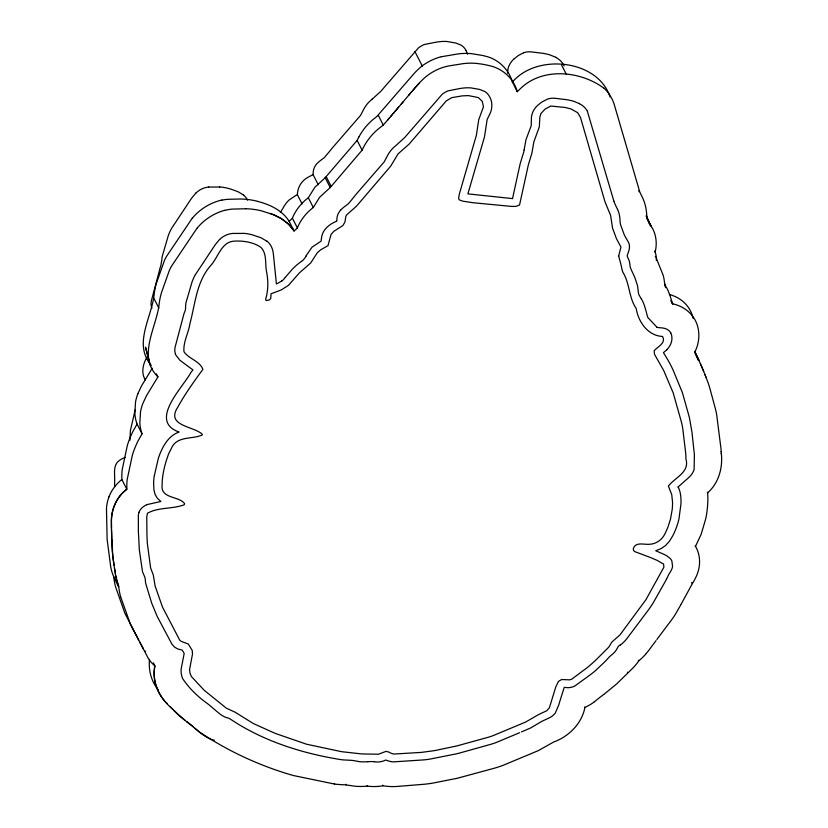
<?xml version="1.0" encoding="UTF-8"?>
<svg xmlns="http://www.w3.org/2000/svg" width="828" height="828" viewBox="0 0 828 828"><rect width="100%" height="100%" fill="white"/><g stroke="black" fill="none" stroke-linecap="round" stroke-linejoin="round"><path stroke-width="1.24" d="M111.563 529.827L111.625 537.558M111.552 531.079L112.763 556.292M111.552 530.458C110.103 515.275 113.571 498.673 126.829 489.255L126.819 485.198A78.857 67.937 -27.1 0 1 127.15 479.64L132.325 455.338A91.763 79.064 -27.1 0 1 137.893 441.241L142.033 433.789L141.06 430.674A48.987 42.207 -27.1 0 1 139.839 422.684L140.553 411.64A54.679 47.113 -27.1 0 1 142.84 403.505L146.484 395.68L157.941 376.885L157.32 375.664M111.573 528.574L111.563 524.548M507.523 73.174L507.74 70.401M151.255 365.283C133.132 344.5 151.203 318.262 154.029 295.555A73.889 63.663 -27.1 0 1 156.295 283.59L164.493 260.344A71.56 61.655 -27.1 0 1 166.5 256.452L192.282 218.116M157.941 376.885C137.282 356.526 155.84 328.519 159.017 305.294A74.23 63.953 -27.1 0 1 161.563 292.377L169.481 270.083A71.56 61.655 -27.1 0 1 171.489 266.202L197.271 227.855M336.748 220.89L336.975 218.095A15.101 13.01 -27.1 0 1 340.556 210.126M302.085 203.895L297.397 194.735C297.469 187.449 301.64 180.566 308.151 177.213A32.095 27.655 -27.1 0 1 309.268 176.612L311.525 175.443A34.631 29.839 -27.1 0 0 312.363 174.987L312.415 174.956A2.639 2.277 -27.1 0 0 313.036 174.532M524.134 149.858L525.997 139.601L531.079 126.084A7.959 6.862 -27.1 0 0 531.203 125.37A17.75 15.297 -27.1 0 0 531.265 123.858L531.472 116.769A19.313 16.643 -27.1 0 1 537.413 105.58L539.628 103.759A54.13 46.647 -27.1 0 1 540.777 102.879L541.026 102.693A32.251 27.79 -27.1 0 1 542.516 101.647L547.474 99.122A16.115 13.89 -27.1 0 1 555.671 98.387M154.381 475.52L158.2 458.929A63.57 54.772 -27.1 0 1 161.388 450.556C164.917 442.68 170.527 434.979 179.003 432.061A26.579 22.894 -27.1 0 0 178.289 431.781C148.771 420.552 182.771 387.566 190.864 372.569A39.506 34.041 -27.1 0 1 192.976 369.93L179.914 360.273L175.919 355.16A15.67 13.496 -27.1 0 1 175.37 353.742M584.609 706.936L584.92 707.547C581.68 723.755 568.805 736.568 553.528 742.074A16.384 14.117 -27.1 0 0 551.924 742.995L538.283 750.634L503.02 765.372A108.282 93.295 -27.1 0 1 491.107 769.098L457.377 778.237A93.253 80.347 -27.1 0 1 454.551 778.806L432.516 783.164A126.612 109.099 -27.1 0 1 424.619 784.22L398.154 786.362A55.103 47.475 -27.1 0 1 383.053 785.741M137.831 393.755L141.505 385.941L152.238 368.243M292.346 218.25A46.233 39.837 -27.1 0 1 308.316 197.747L314.888 187.231L324.876 178.072M297.335 228A46.233 39.837 -27.1 0 1 313.305 207.486L319.567 197.343L330.217 187.552L362.105 150.158L363.782 146.815A55.652 47.952 -27.1 0 1 378.437 128.847L383.271 125.069L391.986 114.947M695.582 546.47A40.22 34.652 -27.1 0 1 697.89 572.241L697.621 573.028A38.802 33.43 -27.1 0 1 696.327 576.319L694.03 580.842A37.043 31.919 -27.1 0 1 692.332 583.626L680.968 604.523M324.938 178.03L357.127 140.418L358.803 137.065M666.602 578.958L667.834 576.35A32.302 27.841 -27.1 0 1 669.303 573.545L670.069 572.365A29.135 25.099 -27.1 0 0 670.887 571.01L671.953 568.732A13.672 11.789 -27.1 0 0 672.584 566.342L671.829 560.866A13.331 11.488 -27.1 0 0 670.111 558.393L666.757 555.795A42.673 36.763 -27.1 0 0 663.228 554.035L655.724 550.775L661.168 548.56L665.536 545.528L669.345 541.388L672.636 536.016A78.101 67.296 -27.1 0 0 678.919 519.197L680.989 503.714A67.399 58.074 -27.1 0 0 680.688 495.755L680.564 494.937A32.044 27.614 -27.1 0 0 678.153 486.978M147.084 357.054C142.954 363.668 140.853 372.942 145.324 379.886M680.688 605.03L675.886 613.424A99.174 85.45 -27.1 0 1 671.756 619.634L656.873 639.464M305.832 256.173L312.001 247.199L321.129 241.114L321.419 238.516A28.752 24.778 -27.1 0 1 321.678 236.787C322.961 229.656 328.933 224.616 335.257 221.811A34.631 29.839 -27.1 0 0 336.096 221.355L336.147 221.335A2.639 2.277 -27.1 0 0 336.768 220.91M195.418 274.606L215.332 244.57L219.575 239.447M137.852 393.766A54.679 47.113 -27.1 0 0 135.544 401.901L134.85 412.944A48.987 42.207 -27.1 0 0 136.071 420.924L137.055 424.039L132.904 431.491A91.763 79.064 -27.1 0 0 127.305 445.588L122.161 469.89A78.857 67.937 -27.1 0 0 121.84 475.458L121.851 479.515L126.829 489.255C117.058 496.924 110.755 509.251 111.501 521.785M656.055 640.603L649.152 649.887M648.717 650.456L646.244 653.53M280.35 212.475L282.803 208.521A48.334 41.648 -27.1 0 1 285.287 204.433L286.664 202.612A21.901 18.868 -27.1 0 1 289.169 199.962L295.42 195.687A33.224 28.628 -27.1 0 1 296.155 195.315L297.397 194.735M285.287 277.37L292.201 269.359A48.241 41.566 -27.1 0 1 297.521 264.391L301.423 261.348M285.132 277.566L284.511 278.332A26.9 23.174 -27.1 0 1 283.373 279.657L283.238 279.802A6.831 5.889 -27.1 0 1 281.872 280.94M395.329 111.024L403.132 101.844M400.907 104.463L409.177 94.692M408.504 95.489L411.868 91.525M409.85 93.906L410.522 93.109M393.103 113.643L398.682 107.091M411.195 92.312L414.217 88.782M390.868 116.251L394.221 112.329M413.224 89.942L418.989 83.369A65.681 56.594 -27.1 0 1 425.902 76.683L428.594 74.686A43.418 37.405 -27.1 0 1 432.175 72.336A44.381 38.233 -27.1 0 1 448.776 65.93L463.401 63.611A59.595 51.357 -27.1 0 1 476.452 63.404L481.999 64.139A115.03 99.122 -27.1 0 1 484.722 64.636L487.392 65.184A80.368 69.242 -27.1 0 1 489.286 65.64C502.472 68.393 513.846 78.567 517.252 91.701A52.412 45.157 -27.1 0 1 520.294 88.751C542.392 66.996 580.107 70.825 603.55 87.913M387.504 120.174L389.75 117.566M414.838 88.058L418.989 83.369M646.264 653.54A52.133 44.919 -27.1 0 1 638.73 660.837A45.333 39.061 -27.1 0 1 632.23 668.724L616.622 683.949L604.119 694.206M376.885 116.469L414 73.63A63 54.286 -27.1 0 1 422.642 65.536A43.718 37.664 -27.1 0 1 427.186 62.597L428.562 61.8A47.61 41.027 -27.1 0 1 436.397 58.239A38.75 33.389 -27.1 0 1 441.365 56.718M466.112 50.591A18.796 16.198 -27.1 0 0 463.432 46.989L462.811 46.43A16.819 14.49 -27.1 0 0 460.834 45.012L455.814 43.046L447.306 41.555A25.968 22.377 -27.1 0 0 445.433 41.421L442.845 41.431A55.662 47.962 -27.1 0 0 435.87 42.218L424.402 44.484A20.596 17.75 -27.1 0 0 421.369 45.975L419.755 46.948A15.028 12.948 -27.1 0 0 418.43 47.941L380.849 91.277L372.155 99.215M340.618 210.167L342.254 208.552A34.89 30.056 -27.1 0 1 345.442 205.955L347.532 204.392A12.296 10.598 -27.1 0 0 348.35 203.667L348.816 203.202A27.645 23.826 -27.1 0 0 349.695 202.229L354.187 196.671A138.369 119.222 -27.1 0 1 356.154 194.228L384.275 161.791L387.68 155.26A28.535 24.581 -27.1 0 1 395.877 145.583L404.592 137.655L442.162 94.32A15.028 12.948 -27.1 0 1 443.487 93.326L445.091 92.332A20.596 17.75 -27.1 0 1 448.124 90.842L459.602 88.575A57.329 49.401 -27.1 0 1 465.926 87.82L469.165 87.799A25.968 22.377 -27.1 0 1 471.039 87.923L479.547 89.414L484.566 91.39A16.819 14.49 -27.1 0 1 486.543 92.808L487.164 93.367A22.987 19.8 -27.1 0 1 491.449 109.213L491.149 110.652A24.912 21.466 -27.1 0 1 489.865 113.922L487.288 119.191A8.249 7.11 -27.1 0 0 487.071 120.008L484.546 136.527A29.591 25.492 -27.1 0 1 484.359 137.303L467.892 193.845A38.16 32.882 -27.1 0 1 468.72 193.969L512.625 198.606A42.052 36.235 -27.1 0 1 513.049 196.205L520.139 163.851L523.006 154.37A29.301 25.244 -27.1 0 0 524.176 149.858M195.843 193.069L191.599 198.192L171.686 228.228A47.765 41.152 -27.1 0 0 168.281 235.669L162.153 256.68A39.537 34.072 -27.1 0 0 161.936 259.102L160.787 265.943A23.65 20.379 -27.1 0 0 160.27 267.268L151.317 301.019A16.394 14.128 -27.1 0 0 151.421 306.567A15.67 13.496 -27.1 0 0 151.907 308.13M666.84 349.799L663.456 352.624L667.223 358.855A156.492 134.829 -27.1 0 1 673.143 370.178L682.417 392.7L688.855 415.563A83.307 71.777 -27.1 0 1 689.569 418.461L691.96 432.133L694.288 453.672A55.693 47.993 -27.1 0 1 694.361 455.472L694.123 469.497A13.558 11.675 -27.1 0 1 693.522 471.132L692.374 473.274A21.052 18.144 -27.1 0 1 688.761 477.518L678.07 487.019M270 213.427C279.564 216.615 288.651 222.318 294.095 230.991L289.107 221.252L292.45 218.281L297.438 228.021L294.095 230.991L288.599 224.253L281.189 218.582L273.136 214.587L261.286 210.798A73.195 63.073 -27.1 0 0 245.771 208.739M513.712 59.233L517.293 56.314A32.251 27.79 -27.1 0 1 518.783 55.269L523.741 52.744M376.564 116.717L373.49 119.139A55.652 47.952 -27.1 0 0 358.855 137.086M593.769 702.279L599.7 697.507A40.417 34.828 -27.1 0 1 600.714 696.7L603.778 694.454M620.379 644.836L619.282 645.602A17.212 14.832 -27.1 0 0 618.35 646.295L616.798 649.142A17.564 15.132 -27.1 0 1 613.424 653.364L609.977 656.314A17.864 15.39 -27.1 0 0 609.367 656.873L606.738 659.761A46.006 39.64 -27.1 0 1 605.382 661.272L595.632 670.473A81.579 70.287 -27.1 0 1 588.884 675.814L574.653 686.122A15.183 13.082 -27.1 0 1 569.767 687.561A13.817 11.902 -27.1 0 1 567.78 687.685L564.23 687.375L559.335 702.931A71.208 61.355 -27.1 0 0 558.879 704.607L555.309 713.094A16.032 13.807 -27.1 0 1 549.243 717.907L542.661 720.95A31.743 27.355 -27.1 0 0 540.984 721.83L530.655 727.957L521.516 731.921M281.862 280.93L278.084 283.114A12.472 10.743 -27.1 0 1 276.397 283.869L273.426 254.413A56.19 48.417 -27.1 0 0 273.147 252.457L272.961 251.495A23.815 20.514 -27.1 0 0 267.071 241.145M584.92 707.547L590.229 704.638A47.403 40.851 -27.1 0 0 593.769 702.279M146.887 504.625L160.901 501.478L157.455 498.415L155.033 494.275L153.946 490.031L153.625 483.614A54.669 47.103 -27.1 0 1 154.35 475.52M519.663 732.676L499.149 741.288A66.975 57.712 -27.1 0 1 491.822 744.02L458.94 753.221A80.451 69.314 -27.1 0 1 455.773 753.977L429.142 759.245A103.034 88.782 -27.1 0 1 423.563 759.907L393.083 761.895A19.893 17.14 -27.1 0 1 390.971 761.594M124.324 457.78L123.155 458.246A14.304 12.316 -27.1 0 0 119.553 460.337C112.587 465.108 115.02 473.947 114.647 480.975A189.767 163.509 -27.1 0 0 114.637 484.908L114.657 486.502M124.914 457.563L125.514 457.377M224.792 210.405L226.872 209.919A42.849 36.918 -27.1 0 1 232.109 209.101L245.761 208.759M441.365 56.739L458.412 53.861A59.595 51.357 -27.1 0 1 471.474 53.654L482.403 55.445A77.666 66.923 -27.1 0 1 485.115 56.107C498.321 59.026 509.075 69.583 512.584 82.572M208.801 187.056L219.741 187.035M367.57 761.729L371.834 761.543A19.044 16.405 -27.1 0 1 373.583 761.677L374.184 761.75M366.525 786.238L367.56 786.176L367.249 785.565M366.173 786.258L362.043 786.455A63.797 54.969 -27.1 0 1 354.601 786.186L346.694 785.016A21.994 18.951 -27.1 0 1 346.104 784.872L339.977 784.561A81.165 69.935 -27.1 0 1 334.553 784.054L294.043 775.66A145.997 125.794 -27.1 0 1 289.945 774.553C257.539 764.855 226.489 750.292 198.617 731.424M243.473 233.413L232.533 233.434A18.609 16.032 -27.1 0 0 219.617 239.478M512.263 81.962A52.412 45.157 -27.1 0 1 515.306 79.012C540.539 54.13 596.615 60.475 609.511 95.355M346.042 784.861L345.793 784.261M374.587 761.801L375.198 761.874A16.684 14.376 -27.1 0 0 385.807 760A23.505 20.255 -27.1 0 0 390.982 761.553M358.969 761.553L353.846 760.632A31.309 26.982 -27.1 0 0 350.617 760.29L344.396 759.969A51.574 44.443 -27.1 0 1 340.618 759.586C301.951 753.325 263.418 741.195 230.67 719.304A16.839 14.511 -27.1 0 0 228.393 718.135L226.551 717.503M555.681 98.366L564.065 99.391A38.616 33.265 -27.1 0 1 566.797 99.702L570.751 100.478A56.107 48.345 -27.1 0 1 573.69 101.295L579.486 103.635M257.57 201.38C269.742 204.506 282.234 210.188 289.107 221.252M555.754 57.256L549.958 54.917A56.107 48.345 -27.1 0 0 547.018 54.099L543.064 53.323A38.616 33.265 -27.1 0 0 540.332 53.013L531.949 51.988A16.115 13.89 -27.1 0 0 523.741 52.713M192.282 725.99L179.127 715.754L169.988 706.398M186.745 721.674L192.758 726.394M656.79 327.06L649.048 318.801A10.961 9.45 -27.1 0 1 647.631 317.031L646.596 313.243A79.385 68.403 -27.1 0 0 646.037 311.017L645.074 307.695A52.992 45.664 -27.1 0 0 641.555 299.146M184.996 720.401L173.59 710.227M243.215 194.891L238.361 191.868L230.815 189.084A94.899 81.765 -27.1 0 0 228.476 188.442A45.964 39.609 -27.1 0 0 219.751 186.952M266.947 241.269L261.037 237.76L252.209 234.81A45.964 39.609 -27.1 0 0 243.484 233.33M199.289 731.993C203.264 735.336 210.861 740.263 214.328 740.118M192.52 726.197L193.224 726.798M192.986 726.591L195.429 728.681M198.834 731.61L197.664 730.606M195.149 728.433L196.267 729.396M196.826 729.882L197.944 730.845M195.988 729.157L197.105 730.12M167.359 703.769C156.999 694.35 152.352 679.591 154.888 665.878L153.325 662.835M172.503 709.047C160.073 698.532 151.317 682.562 154.888 665.878A42.828 36.908 -27.1 0 1 149.837 660.589A40.21 34.641 -27.1 0 1 148.067 657.981L130.493 624.415L120.65 596.843M672.812 304.104L670.97 300.471M641.431 299.219L638.792 294.457A10.35 8.922 -27.1 0 1 638.523 293.464L637.519 285.67L635.097 278.322A82.821 71.353 -27.1 0 0 633.803 275.227L631.184 269.638A22.739 19.593 -27.1 0 1 630.056 265.85L629.632 262.6A18.806 16.198 -27.1 0 0 629.29 261.048L627.127 255.914L629.052 250.118A16.156 13.921 -27.1 0 0 629.394 245.564L629.28 244.788A14.428 12.43 -27.1 0 0 628.711 242.707L624.426 235.224L620.731 225.175A19.8 17.057 -27.1 0 1 620.193 222.991L620.079 221.066A60.537 52.154 -27.1 0 0 619.582 216.108L619.22 214.162A32.271 27.8 -27.1 0 0 617.564 209.453M664.563 284.097L666.933 288.299A79.612 68.6 -27.1 0 1 670.38 296.714L672.491 303.762L671.218 301.299M646.264 216.553L646.74 217.34L646.389 216.76M655.103 252.271A42.394 36.525 -27.1 0 0 652.95 229.242L650.249 224.657A28.701 24.726 -27.1 0 0 649.297 223.281L648.045 220.848M647.072 217.93L648.645 221.625A24.436 21.052 -27.1 0 0 649.287 223.281M138.669 640.034L124.873 613.217L115.661 587.104A76.476 65.888 -27.1 0 1 114.419 581.639L114.326 581.132A64.48 55.559 -27.1 0 1 113.819 577.499L113.767 576.878L118.808 587.249A64.48 55.559 -27.1 0 0 119.315 590.871L119.408 591.389A76.476 65.888 -27.1 0 0 120.64 596.843M139.746 642.031L143.078 648.231A40.21 34.641 -27.1 0 0 143.472 648.862M646.223 215.383L647.941 219.513A42.394 36.525 -27.1 0 1 650.228 225.661M647.02 217.981L651.377 226.51M647.113 219.016L647.424 219.627M561.55 64.926L566.538 74.665M654.669 251.07L655.29 252.292A50.57 43.573 -27.1 0 1 655.931 254.993L656.542 258.833L663.052 274.937A60.61 52.216 -27.1 0 1 663.921 278.425L664.884 284.708M655.3 256.401L655.61 257.011M656.231 258.222L656.542 258.833M694.671 351.382L698.78 359.973M512.894 83.173L513.205 83.783M513.826 85.005L514.136 85.615M514.447 86.226L515.078 87.437M515.389 88.047L516.01 89.269M516.32 89.879L517.252 91.701M707.309 492.225L707.619 492.836C719.273 482.589 723.134 466.65 721.167 451.715M695.106 545.952L695.416 546.563L701.161 534.288L705.766 518.701A119.046 102.568 -27.1 0 0 707.723 503.403L707.764 502.699A102.651 88.451 -27.1 0 0 707.63 492.836M691.701 582.405L692.322 583.616M414.869 51.481L422.487 66.364M378.282 115.33L383.271 125.069M638.429 660.247L638.74 660.847M357.127 140.418L362.105 150.158M627.386 672.129L627.696 672.74M326.17 176.592L331.159 186.331M325.228 177.803L330.217 187.552M318.294 184.82L313.015 174.511L313.212 172.069A15.339 13.217 -27.1 0 1 316.803 163.727L318.863 161.864A35.004 30.16 -27.1 0 1 321.709 159.576L323.8 158.013A12.296 10.598 -27.1 0 0 324.617 157.289L330.455 150.292A138.369 119.222 -27.1 0 1 332.421 147.85L360.542 115.413L363.947 108.882A28.535 24.581 -27.1 0 1 372.145 99.205M308.295 197.716L313.284 207.466M153.853 298.297L158.841 308.037M382.733 785.161L383.043 785.762A47.589 41.007 -27.1 0 1 367.57 786.124M156.388 373.842L157.009 375.053M334.243 783.443L334.553 784.054M137.055 424.039L142.033 433.789M670.742 332.959L671.394 334.46A16.891 14.552 -27.1 0 1 666.757 349.716M587.394 111.366L613.827 200.966M617.585 209.453L616.322 206.876A68.403 58.933 -27.1 0 1 613.817 200.966M698.056 358.358L694.982 351.983L696.897 347.191A43.449 37.436 -27.1 0 0 698.863 334.957L698.697 332.483A40.707 35.076 -27.1 0 0 672.936 303.876M698.532 359.435L699.246 361.029M699.018 360.511L700.612 364.154M564.096 65.919L563.661 64.988A23.401 20.172 -27.1 0 0 555.691 57.339M694.951 352.852L696.307 355.978M700.385 363.637L703.665 371.41M701.068 365.2L701.295 365.717M701.523 366.245L702.62 368.864M696.752 357.023L697.197 358.069M697.642 359.124L698.056 360.139M702.837 369.371L705.301 375.498M704.897 374.473L705.901 377.04M705.704 376.523L708.085 382.784A133.07 114.657 -27.1 0 1 709.824 388.187L715.133 407.8A126.218 108.758 -27.1 0 1 716.572 413.969L721.043 449.076A87.385 75.296 -27.1 0 1 721.167 451.715M656.159 259.63L656.49 260.53M665.619 287.575L665.412 286.964A79.612 68.6 -27.1 0 0 664.542 284.501M609.791 96.193L610.06 97.031M150.468 365.697L145.49 347.118L149.257 362.312M112.867 557.213L115.32 573.711M114.44 567.873L114.947 570.989M113.985 565.213L112.308 551.593M114.978 571.165L115.102 572.076M115.278 573.349L116.375 579.776L118.746 586.617L115.475 574.911M112.266 551.117L111.645 538.459M646.854 216.605L646.627 213.479A61.676 53.137 -27.1 0 0 642.859 198.306L640.789 194.104A42.766 36.846 -27.1 0 1 639.62 191.434L613.91 103.417A52.029 44.826 -27.1 0 0 603.674 87.809M129.944 440.196L130.42 430.456L134.861 411.247A65.795 56.687 -27.1 0 1 135.45 409.487M111.532 522.789L111.552 523.71M721.188 453.195L721.198 453.941M367.58 761.677A43.097 37.136 -27.1 0 1 358.948 761.615M620.451 644.919A30.025 25.875 -27.1 0 0 626.982 638.491L647.548 611.095A88.047 75.865 -27.1 0 0 653.364 602.577L665.153 581.67A53.727 46.285 -27.1 0 0 666.602 578.958M670.825 332.908A12.627 10.888 -27.1 0 0 663.394 328.095L659.15 327.619A6.572 5.661 -27.1 0 1 656.728 327.184M579.424 103.717A23.401 20.172 -27.1 0 1 587.487 111.314M306.039 256.266A18.92 16.301 -27.1 0 1 301.547 261.472M195.377 274.585A47.765 41.152 -27.1 0 0 192.013 282.048L185.886 303.058A39.537 34.072 -27.1 0 0 185.669 305.48L185.534 308.513A12.513 10.785 -27.1 0 1 185.306 310.365L184.52 312.322A23.65 20.379 -27.1 0 0 184.002 313.646L175.05 347.398A16.394 14.128 -27.1 0 0 175.37 353.742M138.835 512.397A13.248 11.416 -27.1 0 1 146.898 504.676M139 512.439A14.066 12.12 -27.1 0 0 138.328 515.823L138.379 527.343A189.767 163.509 -27.1 0 0 138.369 531.286L139.342 549.927L142.333 570.616A20.876 17.988 -27.1 0 0 142.737 572.283L145.014 577.654L145.428 580.945A32.323 27.852 -27.1 0 0 145.645 583.212L151.669 603.063L157.165 616.363L171.862 644.008L174.242 646.865L177.223 648.686A22.335 19.241 -27.1 0 0 180.752 649.721L182.067 650.001L182.936 651.274A17.005 14.656 -27.1 0 1 184.158 653.634A30.212 26.03 -27.1 0 1 183.93 654.72L181.156 669.024A25.906 22.315 -27.1 0 0 182.025 676.911A24.209 20.855 -27.1 0 0 182.74 678.732C189.167 688.368 197.84 696.741 207.321 703.479A92.912 80.057 -27.1 0 1 208.894 704.7L218.468 712.815A31.019 26.734 -27.1 0 0 226.479 717.638M197.333 227.897A47.827 41.214 -27.1 0 1 224.761 210.281M158.272 690.024A55.01 47.403 -27.1 0 1 149.516 659.378M113.819 576.847A54.182 46.689 -27.1 0 1 110.735 567.004L107.133 539.494L106.481 509.003A41.876 36.08 -27.1 0 1 109.048 496.748M145.604 651.802A42.828 36.908 -27.1 0 1 144.859 650.849M121.851 479.515A40.241 34.672 -27.1 0 0 113.405 488.51L112.07 490.528A38.481 33.161 -27.1 0 0 108.996 496.738M192.365 218.168A47.672 41.069 -27.1 0 1 221.863 200.014M221.883 200.169A42.849 36.918 -27.1 0 1 227.131 199.351L239.882 198.999A74.758 64.418 -27.1 0 1 257.591 201.328M638.771 190.833A61.044 52.599 -27.1 0 1 639.092 191.723M669.355 294.478A40.707 35.076 -27.1 0 1 693.088 318.231M195.884 193.1A18.609 16.032 -27.1 0 1 208.801 186.993M243.308 194.797A23.391 20.162 -27.1 0 1 247.551 200.19M466.04 50.622A23.826 20.524 -27.1 0 1 467.499 54.213M507.699 70.401A19.313 16.643 -27.1 0 1 513.681 59.202M618.692 256.007L621.507 266.657A28.121 24.229 -27.1 0 0 622.811 272.091C629.932 283.486 628.628 297.48 636.215 308.534C638.295 321.968 648.086 335.878 662.535 336.437C666.364 343.092 657.515 346.704 654.13 350.834L654.513 354.312L663.735 370.592L673.174 392.845L681.796 423.377A184.799 159.235 -27.1 0 1 682.8 428.925L685.708 453.299A93.253 80.347 -27.1 0 1 685.926 458.971C689.931 472.281 674.934 477.518 668.382 486.057L671.736 494.595L672.533 502.058A77.252 66.561 -27.1 0 1 672.17 509.727L670.452 519.332L668.01 526.908A83.11 71.612 -27.1 0 1 665.557 532.445C662.897 539.069 656.728 544.048 649.452 544.265C644.039 544.855 635.438 541.46 633.327 548.674L633.482 550.372L634.652 551.562L651.501 557.927A230.029 198.202 -27.1 0 0 656.873 560.245L663.601 564.075L663.88 567.221L645.912 599.731L619.913 634.972L611.913 641.99L608.756 647.144L596.781 659.14A160.456 138.255 -27.1 0 1 592.092 663.487L588.874 666.281A65.402 56.345 -27.1 0 1 583.75 670.204L571.682 679.219L569.716 679.84L561.643 679.529L558.465 681.372L555.816 686.867L549.357 707.836L546.718 710.766L540.725 713.55A44.07 37.974 -27.1 0 0 535.085 716.603L525.749 721.995L493.954 735.295A58.778 50.643 -27.1 0 1 487.858 737.365L456.89 745.924L440.206 749.433A162.091 139.663 -27.1 0 1 433.944 750.706L421.369 752.393L394.138 754.029A14.107 12.151 -27.1 0 1 388.953 752.114L386.117 751.338L378.499 754.225L361.857 753.946L341.674 751.7L306.484 744.206L276.48 733.825A136.392 117.514 -27.1 0 1 271.056 731.528L253.202 723.465L235.224 712.256L226.375 708.199L204.216 690.304L191.444 676.579L189.974 673.195L189.571 669.438L192.51 654.027L192.21 650.384L188.287 644.008L181.022 641.307L179.686 640.106L162.485 607.069L155.105 585.976L153.273 574.88L150.634 568.06L147.384 543.748A261.834 225.599 -27.1 0 1 146.939 534.257L146.753 516.92L147.467 513.246C158.427 507.005 172.555 509.241 184.23 504.78L184.592 503.59C178.744 495.765 160.27 498.984 162.122 484.763C162.195 474.34 164.948 463.97 168.498 454.22A61.769 53.23 -27.1 0 1 171.23 448.766C176.457 435.445 192.158 439.689 202.374 434.928L201.815 433.81C192.272 425.902 165.838 425.768 177.709 407.293C185.017 393.962 194.011 381.501 202.901 369.329C199.838 361.029 188.856 358.969 183.982 351.776C182.967 342.337 188.587 332.939 189.964 323.448C195.315 303.835 196.36 282.1 210.436 265.86C218.023 257.891 221.097 242.128 233.869 241.145C243.184 240.637 253.078 241.973 260.913 247.355C267.33 253.875 264.805 264.163 266.688 272.422C268.396 281.427 268.251 290.556 265.633 299.332L266.161 300.564L269.431 299.933L270.725 298.566L271.077 293.785L281.199 289.945L288.372 285.432L299.519 272.785L310.655 263.025L317.414 252.612L320.591 249.88L327.991 245.657L331.076 234.396L333.839 231.322L342.885 225.547L344.955 221.987L345.845 216.263L346.911 214.649L356.495 206.182L390.692 166.149L398.071 153.884L409.208 144.01L446.302 100.871L451.674 97.673L462.179 95.882L468.431 95.603L478.305 97.559L482.258 101.316L483.459 106.843L478.698 119.812L476.4 135.202L459.302 194.207L458.619 198.244L459.126 199.776L462.552 201.132L472.798 202.705L511.663 206.42L515.989 206.4L519.56 204.971L528.378 164.741L531.855 153.346L533.863 141.867L539.338 126.819L539.846 117.214L540.963 113.446L545.279 108.923L550.889 106.036L565.172 107.474L571.01 108.965L577.706 112.712L580.49 117.452L604.978 201.732L610.619 215.487L612.606 228.362L616.518 238.806L620.928 247.013L618.692 256.007"/></g></svg>
